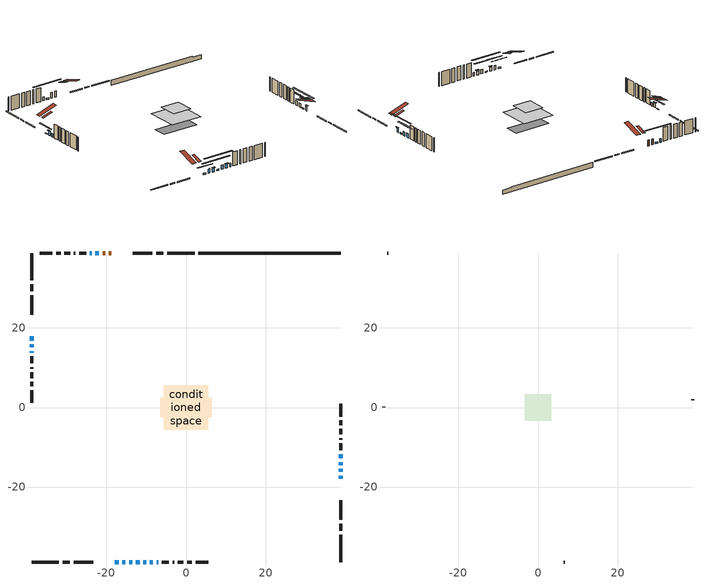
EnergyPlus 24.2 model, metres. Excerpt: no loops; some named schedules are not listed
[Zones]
conditioned space
 floor adiabatic (AdiabaticFloorConstruction): -5.61,-5.61 -5.61,5.61 5.61,5.61 5.61,-5.61 z3.36
 floor foundation (Slab1 construction): -6.53,-2.41 -6.53,2.41 6.53,2.41 6.53,-2.41 z-0.85
 wall outside (RimJoist1 construction): 2.15,38.84 -4.75,38.84 / -38.84,-38.84 -31.95,-38.84 / -38.84,38.84 -38.84,31.95 / 38.84,-38.84 38.84,-31.95 z0.92:1.22
 wall outside (RimJoist2 construction): -5.68,38.84 -7.5,38.84 / -31.02,-38.84 -29.19,-38.84 / -38.84,31.02 -38.84,29.19 / 38.84,-31.02 38.84,-29.19 z0.92:1.22
 wall outside (RimJoist3 construction): -8.43,38.84 -13.38,38.84 / -28.26,-38.84 -23.31,-38.84 / -38.84,28.26 -38.84,23.31 / 38.84,-28.26 38.84,-23.31 z0.92:1.22
 wall outside (AdiabaticWallConstruction 1): -18.83,38.84 -19.43,38.84 / -20.36,38.84 -20.96,38.84 z0.92:2.95
 wall outside (AdiabaticWallConstruction): 38.84,-17.86 38.84,-17.1 / -16.02,-38.84 -15.25,-38.84 / -10.74,-38.84 -10.03,-38.84 / -38.84,15.87 -38.84,15.1 z0.92:2.45; -17.86,-38.84 -16.94,-38.84 / -21.89,38.84 -22.81,38.84 z0.92:1.43; -14.33,-38.84 -13.56,-38.84 / 38.84,-14.48 38.84,-13.71 / -9.1,-38.84 -8.34,-38.84 z0.92:2.32; -38.84,17.86 -38.84,16.79 z0.92:1.07; 38.84,-16.17 38.84,-15.4 / -12.64,-38.84 -11.67,-38.84 z0.92:1.33; -38.84,14.18 -38.84,13.79 / -7.41,-38.84 -7.03,-38.84 / -23.73,38.84 -24.16,38.84 z0.92:2.14; 38.84,-12.79 38.84,-11.72 z0.92:2.44
 wall outside (Wall1 construction): -25.09,38.84 -26.87,38.84 / -6.1,-38.84 -4.32,-38.84 / -38.84,12.86 -38.84,11.08 / 38.84,-10.79 38.84,-9.01 z0.92:5.8
 wall outside (Wall2 construction): -27.8,38.84 -28.19,38.84 / -3.39,-38.84 -2.99,-38.84 / -38.84,10.15 -38.84,9.76 / 38.84,-8.08 38.84,-7.68 z0.92:5.8
 wall outside (Wall3 construction): -29.12,38.84 -30.55,38.84 / -2.06,-38.84 -0.64,-38.84 / -38.84,8.83 -38.84,7.4 / 38.84,-6.76 38.84,-5.33 z0.92:5.8
 wall outside (Wall4 construction): -31.48,38.84 -32.66,38.84 / 0.29,-38.84 1.48,-38.84 / -38.84,6.47 -38.84,5.29 / 38.84,-4.4 38.84,-3.21 z0.92:5.8
 wall outside (Wall5 construction): -33.59,38.84 -36.78,38.84 / 2.41,-38.84 5.59,-38.84 / -38.84,4.36 -38.84,1.17 / 38.84,-2.29 38.84,0.9 z0.92:5.8
 wall foundation (FoundationWall1 construction): 3.08,38.84,-0.85 3.08,38.84,0.92 35.27,38.84,0.92 35.27,38.84,0.59 38.84,38.84,0.59 38.84,38.84,-0.85
 window (WindowConstruction): 38.84,-17.86 38.84,-17.1 z0.92:2.44
 window (WindowConstruction 7): -17.86,-38.84 -16.95,-38.84 z0.92:1.43
 window (WindowConstruction 8): -16.02,-38.84 -15.25,-38.84 z0.92:2.44
 window (WindowConstruction 9): -14.33,-38.84 -13.56,-38.84 z0.92:2.32
 window (WindowConstruction 10): -38.84,17.86 -38.84,16.79 z0.92:1.07
 window (WindowConstruction 13): 38.84,-16.17 38.84,-15.41 z0.92:1.33
 window (WindowConstruction 14): -21.89,38.84 -22.81,38.84 z0.92:1.43
 window (WindowConstruction 15): -12.63,-38.84 -11.67,-38.84 z0.92:1.33
 window (WindowConstruction 1): -10.74,-38.84 -10.03,-38.84 z0.92:2.44
 window (WindowConstruction 2): -38.84,15.86 -38.84,15.1 z0.92:2.44
 window (WindowConstruction 3): 38.84,-14.48 38.84,-13.72 z0.92:2.32
 window (WindowConstruction 4): -9.1,-38.84 -8.34,-38.84 z0.92:2.32
 window (WindowConstruction 11): -38.84,14.17 -38.84,13.79 z0.92:2.14
 window (WindowConstruction 12): -7.41,-38.84 -7.03,-38.84 z0.92:2.14
 window (WindowConstruction 5): 38.84,-12.79 38.84,-11.72 z0.92:2.44
 window (WindowConstruction 6): -23.73,38.84 -24.16,38.84 z0.92:2.14
 door (Door): -18.83,38.84 -19.43,38.84 z0.92:2.95
 door (Door 1): -20.36,38.84 -20.96,38.84 z0.92:2.95
 ceiling adiabatic (AdiabaticFloorConstruction): 5.61,-5.61 5.61,5.61 -5.61,5.61 -5.61,-5.61 z3.36
 roof outside (Roof2 construction): -17.9,38.84,5.8 -17.9,35.26,6.99 -16.96,35.26,6.99 -16.96,38.84,5.8; -18.79,-38.84,5.8 -18.79,-35.26,6.99 -19.73,-35.26,6.99 -19.73,-38.84,5.8; -38.84,18.79,5.8 -35.26,18.79,6.99 -35.26,19.73,6.99 -38.84,19.73,5.8; 38.84,-18.79,5.8 35.26,-18.79,6.99 35.26,-19.73,6.99 38.84,-19.73,5.8
attic - vented
 floor to conditioned space (Floor1 construction Reversed): -3.35,-3.35 -3.35,3.35 3.35,3.35 3.35,-3.35 z5.8
 wall outside (Wall6 construction): -37.71,38.84 -37.91,38.84 / 6.52,-38.84 6.73,-38.84 / -38.84,0.24 -38.84,0.04 / 38.84,1.83 38.84,2.04 z0.92:5.8
 roof outside (Roof1 construction): -16.03,38.84,5.8 -16.03,32.32,7.97 -14.31,32.32,7.97 -14.31,38.84,5.8; -20.66,-38.84,5.8 -20.66,-32.32,7.97 -22.38,-32.32,7.97 -22.38,-38.84,5.8; -38.84,20.66,5.8 -32.32,20.66,7.97 -32.32,22.38,7.97 -38.84,22.38,5.8; 38.84,-20.66,5.8 32.32,-20.66,7.97 32.32,-22.38,7.97 38.84,-22.38,5.8
shading: 38.84,-16.9 38.84,-18.06 39.25,-18.06 39.25,-16.9 z2.65; -14.43,-38.84 -20.38,-38.84 -20.38,-39.25 -14.43,-39.25 z3.95; -12.73,-38.84 -18.54,-38.84 -18.54,-39.25 -12.73,-39.25 z4.96; -13.36,-38.84 -14.53,-38.84 -14.53,-39.25 -13.36,-39.25 z2.52; -38.84,14.27 -38.84,20.38 -39.25,20.38 -39.25,14.27 z3.59; 38.84,-10.29 38.84,-21.28 39.25,-21.28 39.25,-10.29 z6.44; -27.92,38.84 -16.78,38.84 -16.78,39.25 -27.92,39.25 z6.54; -6.56,-38.84 -17.75,-38.84 -17.75,-39.25 -6.56,-39.25 z6.44; -7.51,-38.84 -13.26,-38.84 -13.26,-39.25 -7.51,-39.25 z4.96; -38.84,14.9 -38.84,16.07 -39.25,16.07 -39.25,14.9 z2.65; 38.84,-11.19 38.84,-17 39.25,-17 39.25,-11.19 z4.84; -8.14,-38.84 -9.3,-38.84 -9.3,-39.25 -8.14,-39.25 z2.52; 38.84,-9.2 38.84,-15.31 39.25,-15.31 39.25,-9.2 z4.96
[Building]
Building 1: Terrain=Suburbs
[Site:Location]
Trenton AP_ON: Latitude {deg}=44.12; Longitude {deg}=-77.53; Time Zone {hr}=-5; Elevation {m}=86; Keep Site Location Information=Yes
[Site:GroundTemperature:Shallow]
3.8015, 1.8568, 1.70106, 2.62392, 6.3287, 10.0162, 13.2131, 15.2382, 15.4103, 13.7632, 10.6478, 7.07342
[Site:WaterMainsTemperature]
Calculation Method=Schedule; Temperature Schedule=mains temperature schedule
[Material] Roughness=Rough; Thermal Absorptance=0.9
Name | Thickness {m} | Conductivity {W/m-K} | Density {kg/m3} | Specific Heat {J/kg-K} | Solar Absorptance | Visible Absorptance
asphalt or fiberglass shingles | 0.00635 | 0.162714 | 1121.4 | 1465.45 | 0.4 | 0.4
ceiling loosefill ins | 0.0846667 | 0.0480833 | 16.02 | 1046.75 | 0.7 | 0.7
ceiling stud and cavity | 0.1397 | 0.891397 | 65.682 | 1177.47 | 0.7 | 0.7
concrete 4.0 in. | 0.1016 | 1.803125 | 2242.8 | 837.4 | 0.7 | 0.7
concrete 8.0 in. | 0.2032 | 1.803125 | 2242.8 | 837.4 | 0.7 | 0.7
door material | 0.04445 | 0.0451087 | 512.64 | 1214.23 | 0.7 | 0.7
door material 1 | 0.04445 | 0.327969 | 512.64 | 1214.23 | 0.7 | 0.7
floor covering | 0.0127 | 0.0433444 | 54.468 | 1339.84 | 0.6 | 0.6
floor rigid ins; wall rigid ins | 0.512978 | 0.029427 | 32.04 | 1214.23 | 0.7 | 0.7
floor stud and cavity | 0.1397 | 1.75129 | 37.0049 | 1207.88 | 0.7 | 0.7
furniture material conditioned space 1 | 0.1524 | 0.115458 | 640.8 | 1214.23 | 0.6 | 0.6
gypsum board | 0.0127 | 0.160291 | 801 | 837.4 | 0.6 | 0.6
gypsum board 1 | 0.00254 | 0.160291 | 801 | 837.4 | 0.6 | 0.6
osb sheathing 0.5 in. | 0.0127 | 0.115458 | 512.64 | 1214.23 | 0.7 | 0.7
osb sheathing 0.75 in. | 0.01905 | 0.115458 | 512.64 | 1214.23 | 0.7 | 0.7
rim joist stud and cavity | 0.0508 | 0.312044 | 50.32683 | 1063.81 | 0.6 | 0.6
rim joist stud and cavity 1 | 0.0508 | 0.194335 | 50.32683 | 1063.81 | 0.6 | 0.6
rim joist stud and cavity 2 | 0.0508 | 0.107068 | 50.32683 | 1063.81 | 0.6 | 0.6
roof stud and cavity | 0.2032 | 4.30861 | 78.34581 | 1123.46 | 0.7 | 0.7
wall stud and cavity | 0.0889 | 0.224173 | 50.32683 | 1063.81 | 0.7 | 0.7
wall stud and cavity 1 | 0.0889 | 0.230309 | 50.32683 | 1063.81 | 0.7 | 0.7
wall stud and cavity 2 | 0.0889 | 0.2272 | 50.32683 | 1063.81 | 0.7 | 0.7
wall stud and cavity 3 | 0.1397 | 1.34494 | 139.0536 | 1170.24 | 0.7 | 0.7
wall stud and cavity 4 | 0.1397 | 0.44826 | 139.0536 | 1170.24 | 0.7 | 0.7
wall stud and cavity 5 | 0.0889 | 6.1454 | 50.32683 | 1063.81 | 0.6 | 0.6
wall stud and cavity 6 | 0.0889 | 0.380278 | 52.3479 | 1209.89 | 0.7 | 0.7
wall stud and cavity 7 | 0.0889 | 0.391764 | 83.0341 | 1211.67 | 0.7 | 0.7
wood siding | 0.00254 | 0.102417 | 544.68 | 1172.36 | 0.74 | 0.74
wood siding 1 | 0.0254 | 0.102417 | 544.68 | 1172.36 | 0.74 | 0.74
wood siding 2; wood siding 3; wood siding 4 | 0.0254 | 0.102417 | 544.68 | 1172.36 | 0.7 | 0.7
[WindowMaterial:SimpleGlazingSystem]
Name | U-Factor {W/m2-K} | Solar Heat Gain Coefficient
WindowMaterial | 2.398955 | 0.51
WindowMaterial 1 | 2.415989 | 0.5
WindowMaterial 10 | 3.25747 | 0.44
WindowMaterial 11 | 2.66866 | 0.38
WindowMaterial 2 | 3.28075 | 0.54
WindowMaterial 3 | 1.80958 | 0.51
WindowMaterial 4 | 2.50173 | 0.45
WindowMaterial 5 | 2.515354 | 0.45
WindowMaterial 6 | 2.67945 | 0.07
WindowMaterial 7 | 2.36148 | 0.55
WindowMaterial 8 | 2.99571 | 0.59
WindowMaterial 9 | 2.71295 | 0.35
[Construction]
AdiabaticFloorConstruction: floor stud and cavity, floor rigid ins, osb sheathing 0.75 in., floor covering
AdiabaticWallConstruction: wood siding 3, wall rigid ins, wall stud and cavity 6, gypsum board
AdiabaticWallConstruction 1: wood siding 4, wall rigid ins, wall stud and cavity 6, gypsum board
Door: door material
Door 1: door material 1
Floor1 construction Reversed: gypsum board, ceiling stud and cavity, ceiling loosefill ins
FoundationWall1 construction: concrete 8.0 in.
furniture construction conditioned space 1: furniture material conditioned space 1
PartitionWallConstruction: gypsum board, wall stud and cavity 7, gypsum board
RimJoist1 construction: wood siding 2, rim joist stud and cavity
RimJoist2 construction: wood siding 2, rim joist stud and cavity 1
RimJoist3 construction: wood siding 2, rim joist stud and cavity 2
Roof1 construction: asphalt or fiberglass shingles
Roof2 construction: asphalt or fiberglass shingles, osb sheathing 0.75 in., roof stud and cavity, gypsum board
Slab1 construction: concrete 4.0 in.
Wall1 construction: wood siding, wall stud and cavity, gypsum board 1
Wall2 construction: wood siding, wall stud and cavity 1, gypsum board 1
Wall3 construction: wood siding, wall stud and cavity 2, gypsum board 1
Wall4 construction: wood siding 1, osb sheathing 0.5 in., wall stud and cavity 3, gypsum board
Wall5 construction: wood siding 1, osb sheathing 0.5 in., wall stud and cavity 4, gypsum board
Wall6 construction: wood siding, wall stud and cavity 5
WindowConstruction; WindowConstruction 2; WindowConstruction 8: WindowMaterial
WindowConstruction 1: WindowMaterial 1
WindowConstruction 10: WindowMaterial 6
WindowConstruction 11: WindowMaterial 7
WindowConstruction 12: WindowMaterial 8
WindowConstruction 13: WindowMaterial 9
WindowConstruction 14: WindowMaterial 10
WindowConstruction 15: WindowMaterial 11
WindowConstruction 3; WindowConstruction 4; WindowConstruction 9: WindowMaterial 2
WindowConstruction 5: WindowMaterial 3
WindowConstruction 6: WindowMaterial 4
WindowConstruction 7: WindowMaterial 5
[Zone] Multiplier=1; Part of Total Floor Area=Yes
Name | Volume {m3}
attic - vented | 15.8516
conditioned space | 454.7
[Space]
Name | Zone | Volume {m3}
attic - vented 1 | attic - vented | 15.8516
conditioned space 1 | conditioned space | 454.7
[ZoneInfiltration:EffectiveLeakageArea]
infil attic - vented 1: Zone or Space=attic - vented 1; Schedule=Always On Discrete; Effective Air Leakage Area {cm2}=1958.84; Stack Coefficient=0.000490389; Wind Coefficient=1.4962e-05
[ZoneMixing]
whole house fan mix: Zone or Space=attic - vented; Schedule=Always On Continuous; Design Flow Rate Calculation Method=Flow/Zone; Design Flow Rate {m3/s}=0; Source Zone or Space=conditioned space
[SurfaceProperty:ExposedFoundationPerimeter]
Slab1: Exposed Perimeter Calculation Method=TotalExposedPerimeter; Total Exposed Perimeter {m}=35.764
[InternalMass] Zone or ZoneList=conditioned space; Space or SpaceList=conditioned space 1
Name | Construction | Surface Area {m2}
furniture mass conditioned space 1 | furniture construction conditioned space 1 | 75.644
partition wall mass | PartitionWallConstruction | 189.11
[Lights]
interior lighting: Zone or ZoneList or Space or SpaceList=conditioned space 1; Schedule=interior lighting schedule; Design Level Calculation Method=LightingLevel; Lighting Level {W}=343.2; Return Air Fraction=0; Fraction Radiant=0.6; Fraction Visible=0.2; Fraction Replaceable=1
[People]
occupants: Zone or ZoneList or Space or SpaceList=conditioned space 1; Number of People Schedule=occupants schedule; Number of People Calculation Method=People; Number of People=3; Fraction Radiant=0.314171; Sensible Heat Fraction=0.56303; Activity Level Schedule=occupants activity schedule; Carbon Dioxide Generation Rate {m3/s-W}=0; Enable ASHRAE 55 Comfort Warnings=No; Mean Radiant Temperature Calculation Type=EnclosureAveraged
[ElectricEquipment] Zone or ZoneList or Space or SpaceList=conditioned space 1; Design Level Calculation Method=EquipmentLevel
Name | Schedule | Design Level {W} | Fraction Latent | Fraction Radiant | Fraction Lost
clothes dryer | clothes dryer schedule | 140.772 | 0.015 | 0.081 | 0.85
clothes washer | clothes washer schedule | 32.1985 | 0.03 | 0.162 | 0.7
cooking range | cooking range schedule | 215.147 | 0.08 | 0.432 | 0.2
dishwasher | dishwasher schedule | 66.8632 | 0.3 | 0.18 | 0.4
fridge | fridge schedule | 72.9452 | 0 | 0.6 | 0
mech vent house fan | mech vent house fan schedule | 0 | 0 | 0 | 1
mech vent house fan cfis | mech vent house fan cfis schedule | 0 | 0 | 0 | 0
misc plug loads | misc plug loads schedule | 494.7 | 0.045 | 0.513 | 0.1
whole house fan | Always On Discrete | 0 | 0 | 0 | 1
[OtherEquipment] Zone or ZoneList or Space or SpaceList=conditioned space 1; Design Level Calculation Method=EquipmentLevel
Name | Fuel Type | Schedule | Design Level {W} | Fraction Latent | Fraction Radiant | Fraction Lost
clothes dryer 1 | Electricity | clothes dryer schedule | 0 | 0.015 | 0.081 | 0.85
cooking range 1 | Electricity | cooking range schedule | 0 | 0.08 | 0.432 | 0.2
general water use latent | None | general water use schedule | 62.594 | 1 | 0 | 0
general water use sensible | None | general water use schedule | -61.6891 | 0 | 0.6 | 0
mech vent house fan latent load | None | Always On Discrete | 0 | 1 | 0 | 0
mech vent house fan sensible load | None | Always On Discrete | 0 | 0 | 0 | 0
water heater energy adjustment1 | NaturalGas | Always On Discrete | 0.01 | 0 | 0 | 1
[ZoneInfiltration:DesignFlowRate] Zone or ZoneList or Space or SpaceList=conditioned space 1; Schedule=Always On Discrete; Design Flow Rate Calculation Method=Flow/Zone; Design Flow Rate {m3/s}=0
infil flow; natural vent flow; whole house fan flow
[Foundation:Kiva]
Foundation Kiva 1: Initial Indoor Air Temperature {C}=18; Wall Height Above Grade {m}=0.920008; Wall Depth Below Slab {m}=0.2032
[Foundation:Kiva:Settings]
Soil Conductivity {W/m-K}=0.849921; Soil Density {kg/m3}=1842.3; Soil Specific Heat {J/kg-K}=418.7; Ground Solar Absorptivity=0.9; Ground Thermal Absorptivity=0.9; Ground Surface Roughness {m}=0.03; Far-Field Width {m}=40; Deep-Ground Boundary Condition=ZeroFlux; Deep-Ground Depth {m}=40; Minimum Cell Dimension {m}=0.2; Maximum Cell Growth Coefficient=3; Simulation Timestep=Timestep
[Exterior:Lights]
exterior lighting: Schedule=exterior lighting schedule; Design Level {W}=75.6
[Schedule:Constant]
Name | Hourly Value
Always On Continuous; mech vent house fan schedule; mech vent house fan cfis schedule; Always On Discrete | 1
occupants activity schedule | 117.228
fridge schedule | 0
[Schedule:Week:Daily]
interior lighting schedule Week Rule - Jan1-Jan27: interior lighting schedule day, interior lighting schedule day, interior lighting schedule day, interior lighting schedule day, interior lighting schedule day, interior lighting schedule day, interior lighting schedule day, interior lighting schedule default day, interior lighting schedule default day, interior lighting schedule default day, interior lighting schedule default day, interior lighting schedule default day
interior lighting schedule Week Rule - Jan28-Feb3: interior lighting schedule day, interior lighting schedule day, interior lighting schedule day, interior lighting schedule day, interior lighting schedule day 1, interior lighting schedule day 1, interior lighting schedule day 1, interior lighting schedule default day, interior lighting schedule default day, interior lighting schedule default day, interior lighting schedule default day, interior lighting schedule default day
interior lighting schedule Week Rule - Feb4-Feb24: interior lighting schedule day 1, interior lighting schedule day 1, interior lighting schedule day 1, interior lighting schedule day 1, interior lighting schedule day 1, interior lighting schedule day 1, interior lighting schedule day 1, interior lighting schedule default day, interior lighting schedule default day, interior lighting schedule default day, interior lighting schedule default day, interior lighting schedule default day
interior lighting schedule Week Rule - Feb25-Mar3: interior lighting schedule day 1, interior lighting schedule day 1, interior lighting schedule day 1, interior lighting schedule day 1, interior lighting schedule day 2, interior lighting schedule day 2, interior lighting schedule day 2, interior lighting schedule default day, interior lighting schedule default day, interior lighting schedule default day, interior lighting schedule default day, interior lighting schedule default day
interior lighting schedule Week Rule - Mar4-Mar31: interior lighting schedule day 2, interior lighting schedule day 2, interior lighting schedule day 2, interior lighting schedule day 2, interior lighting schedule day 2, interior lighting schedule day 2, interior lighting schedule day 2, interior lighting schedule default day, interior lighting schedule default day, interior lighting schedule default day, interior lighting schedule default day, interior lighting schedule default day
interior lighting schedule Week Rule - Apr1-Apr28: interior lighting schedule day 3, interior lighting schedule day 3, interior lighting schedule day 3, interior lighting schedule day 3, interior lighting schedule day 3, interior lighting schedule day 3, interior lighting schedule day 3, interior lighting schedule default day, interior lighting schedule default day, interior lighting schedule default day, interior lighting schedule default day, interior lighting schedule default day
interior lighting schedule Week Rule - Apr29-May5: interior lighting schedule day 3, interior lighting schedule day 3, interior lighting schedule day 4, interior lighting schedule day 4, interior lighting schedule day 4, interior lighting schedule day 4, interior lighting schedule day 4, interior lighting schedule default day, interior lighting schedule default day, interior lighting schedule default day, interior lighting schedule default day, interior lighting schedule default day
interior lighting schedule Week Rule - May6-May26: interior lighting schedule day 4, interior lighting schedule day 4, interior lighting schedule day 4, interior lighting schedule day 4, interior lighting schedule day 4, interior lighting schedule day 4, interior lighting schedule day 4, interior lighting schedule default day, interior lighting schedule default day, interior lighting schedule default day, interior lighting schedule default day, interior lighting schedule default day
interior lighting schedule Week Rule - May27-Jun2: interior lighting schedule day 4, interior lighting schedule day 4, interior lighting schedule day 4, interior lighting schedule day 4, interior lighting schedule day 4, interior lighting schedule day 5, interior lighting schedule day 5, interior lighting schedule default day, interior lighting schedule default day, interior lighting schedule default day, interior lighting schedule default day, interior lighting schedule default day
interior lighting schedule Week Rule - Jun3-Jun30: interior lighting schedule day 5, interior lighting schedule day 5, interior lighting schedule day 5, interior lighting schedule day 5, interior lighting schedule day 5, interior lighting schedule day 5, interior lighting schedule day 5, interior lighting schedule default day, interior lighting schedule default day, interior lighting schedule default day, interior lighting schedule default day, interior lighting schedule default day
interior lighting schedule Week Rule - Jul1-Jul28: interior lighting schedule day 6, interior lighting schedule day 6, interior lighting schedule day 6, interior lighting schedule day 6, interior lighting schedule day 6, interior lighting schedule day 6, interior lighting schedule day 6, interior lighting schedule default day, interior lighting schedule default day, interior lighting schedule default day, interior lighting schedule default day, interior lighting schedule default day
interior lighting schedule Week Rule - Jul29-Aug4: interior lighting schedule day 6, interior lighting schedule day 6, interior lighting schedule day 6, interior lighting schedule day 7, interior lighting schedule day 7, interior lighting schedule day 7, interior lighting schedule day 7, interior lighting schedule default day, interior lighting schedule default day, interior lighting schedule default day, interior lighting schedule default day, interior lighting schedule default day
interior lighting schedule Week Rule - Aug5-Aug25: interior lighting schedule day 7, interior lighting schedule day 7, interior lighting schedule day 7, interior lighting schedule day 7, interior lighting schedule day 7, interior lighting schedule day 7, interior lighting schedule day 7, interior lighting schedule default day, interior lighting schedule default day, interior lighting schedule default day, interior lighting schedule default day, interior lighting schedule default day
interior lighting schedule Week Rule - Aug26-Sep1: interior lighting schedule day 7, interior lighting schedule day 7, interior lighting schedule day 7, interior lighting schedule day 7, interior lighting schedule day 7, interior lighting schedule day 7, interior lighting schedule day 8, interior lighting schedule default day, interior lighting schedule default day, interior lighting schedule default day, interior lighting schedule default day, interior lighting schedule default day
interior lighting schedule Week Rule - Sep2-Sep29: interior lighting schedule day 8, interior lighting schedule day 8, interior lighting schedule day 8, interior lighting schedule day 8, interior lighting schedule day 8, interior lighting schedule day 8, interior lighting schedule day 8, interior lighting schedule default day, interior lighting schedule default day, interior lighting schedule default day, interior lighting schedule default day, interior lighting schedule default day
interior lighting schedule Week Rule - Sep30-Oct6: interior lighting schedule day 8, interior lighting schedule day 9, interior lighting schedule day 9, interior lighting schedule day 9, interior lighting schedule day 9, interior lighting schedule day 9, interior lighting schedule day 9, interior lighting schedule default day, interior lighting schedule default day, interior lighting schedule default day, interior lighting schedule default day, interior lighting schedule default day
interior lighting schedule Week Rule - Oct7-Oct27: interior lighting schedule day 9, interior lighting schedule day 9, interior lighting schedule day 9, interior lighting schedule day 9, interior lighting schedule day 9, interior lighting schedule day 9, interior lighting schedule day 9, interior lighting schedule default day, interior lighting schedule default day, interior lighting schedule default day, interior lighting schedule default day, interior lighting schedule default day
interior lighting schedule Week Rule - Oct28-Nov3: interior lighting schedule day 9, interior lighting schedule day 9, interior lighting schedule day 9, interior lighting schedule day 9, interior lighting schedule day 10, interior lighting schedule day 10, interior lighting schedule day 10, interior lighting schedule default day, interior lighting schedule default day, interior lighting schedule default day, interior lighting schedule default day, interior lighting schedule default day
interior lighting schedule Week Rule - Nov4-Nov24: interior lighting schedule day 10, interior lighting schedule day 10, interior lighting schedule day 10, interior lighting schedule day 10, interior lighting schedule day 10, interior lighting schedule day 10, interior lighting schedule day 10, interior lighting schedule default day, interior lighting schedule default day, interior lighting schedule default day, interior lighting schedule default day, interior lighting schedule default day
interior lighting schedule Week Rule - Nov25-Dec1: interior lighting schedule day 10, interior lighting schedule day 10, interior lighting schedule day 10, interior lighting schedule day 10, interior lighting schedule day 10, interior lighting schedule day 10, interior lighting schedule day 11, interior lighting schedule default day, interior lighting schedule default day, interior lighting schedule default day, interior lighting schedule default day, interior lighting schedule default day
interior lighting schedule Week Rule - Dec2-Dec31: interior lighting schedule day 11, interior lighting schedule day 11, interior lighting schedule day 11, interior lighting schedule day 11, interior lighting schedule day 11, interior lighting schedule day 11, interior lighting schedule day 11, interior lighting schedule default day, interior lighting schedule default day, interior lighting schedule default day, interior lighting schedule default day, interior lighting schedule default day
occupants schedule Week Rule - Jan1-Dec31: occupants schedule day, occupants schedule day, occupants schedule day, occupants schedule day, occupants schedule day, occupants schedule day, occupants schedule day, occupants schedule default day, occupants schedule default day, occupants schedule default day, occupants schedule default day, occupants schedule default day
clothes dryer schedule Week Rule - Jan1-Dec31: clothes dryer schedule day, clothes dryer schedule day, clothes dryer schedule day, clothes dryer schedule day, clothes dryer schedule day, clothes dryer schedule day, clothes dryer schedule day, clothes dryer schedule default day, clothes dryer schedule default day, clothes dryer schedule default day, clothes dryer schedule default day, clothes dryer schedule default day
clothes washer schedule Week Rule - Jan1-Dec31: clothes washer schedule day, clothes washer schedule day, clothes washer schedule day, clothes washer schedule day, clothes washer schedule day, clothes washer schedule day, clothes washer schedule day, clothes washer schedule default day, clothes washer schedule default day, clothes washer schedule default day, clothes washer schedule default day, clothes washer schedule default day
cooking range schedule Week Rule - Jan1-Dec31: cooking range schedule day, cooking range schedule day, cooking range schedule day, cooking range schedule day, cooking range schedule day, cooking range schedule day, cooking range schedule day, cooking range schedule default day, cooking range schedule default day, cooking range schedule default day, cooking range schedule default day, cooking range schedule default day
dishwasher schedule Week Rule - Jan1-Dec31: dishwasher schedule day, dishwasher schedule day, dishwasher schedule day, dishwasher schedule day, dishwasher schedule day, dishwasher schedule day, dishwasher schedule day, dishwasher schedule default day, dishwasher schedule default day, dishwasher schedule default day, dishwasher schedule default day, dishwasher schedule default day
misc plug loads schedule Week Rule - Jan1-Dec31: misc plug loads schedule day, misc plug loads schedule day, misc plug loads schedule day, misc plug loads schedule day, misc plug loads schedule day, misc plug loads schedule day, misc plug loads schedule day, misc plug loads schedule default day, misc plug loads schedule default day, misc plug loads schedule default day, misc plug loads schedule default day, misc plug loads schedule default day
general water use schedule Week Rule - Jan1-Dec31: general water use schedule day, general water use schedule day, general water use schedule day, general water use schedule day, general water use schedule day, general water use schedule day, general water use schedule day, general water use schedule default day, general water use schedule default day, general water use schedule default day, general water use schedule default day, general water use schedule default day
exterior lighting schedule Week Rule - Jan1-Jan27: exterior lighting schedule day, exterior lighting schedule day, exterior lighting schedule day, exterior lighting schedule day, exterior lighting schedule day, exterior lighting schedule day, exterior lighting schedule day, exterior lighting schedule default day, exterior lighting schedule default day, exterior lighting schedule default day, exterior lighting schedule default day, exterior lighting schedule default day
exterior lighting schedule Week Rule - Jan28-Feb3: exterior lighting schedule day, exterior lighting schedule day, exterior lighting schedule day, exterior lighting schedule day, exterior lighting schedule day 1, exterior lighting schedule day 1, exterior lighting schedule day 1, exterior lighting schedule default day, exterior lighting schedule default day, exterior lighting schedule default day, exterior lighting schedule default day, exterior lighting schedule default day
exterior lighting schedule Week Rule - Feb4-Feb24: exterior lighting schedule day 1, exterior lighting schedule day 1, exterior lighting schedule day 1, exterior lighting schedule day 1, exterior lighting schedule day 1, exterior lighting schedule day 1, exterior lighting schedule day 1, exterior lighting schedule default day, exterior lighting schedule default day, exterior lighting schedule default day, exterior lighting schedule default day, exterior lighting schedule default day
exterior lighting schedule Week Rule - Feb25-Mar3: exterior lighting schedule day 1, exterior lighting schedule day 1, exterior lighting schedule day 1, exterior lighting schedule day 1, exterior lighting schedule day 2, exterior lighting schedule day 2, exterior lighting schedule day 2, exterior lighting schedule default day, exterior lighting schedule default day, exterior lighting schedule default day, exterior lighting schedule default day, exterior lighting schedule default day
exterior lighting schedule Week Rule - Mar4-Mar31: exterior lighting schedule day 2, exterior lighting schedule day 2, exterior lighting schedule day 2, exterior lighting schedule day 2, exterior lighting schedule day 2, exterior lighting schedule day 2, exterior lighting schedule day 2, exterior lighting schedule default day, exterior lighting schedule default day, exterior lighting schedule default day, exterior lighting schedule default day, exterior lighting schedule default day
exterior lighting schedule Week Rule - Apr1-Apr28: exterior lighting schedule day 3, exterior lighting schedule day 3, exterior lighting schedule day 3, exterior lighting schedule day 3, exterior lighting schedule day 3, exterior lighting schedule day 3, exterior lighting schedule day 3, exterior lighting schedule default day, exterior lighting schedule default day, exterior lighting schedule default day, exterior lighting schedule default day, exterior lighting schedule default day
exterior lighting schedule Week Rule - Apr29-May5: exterior lighting schedule day 3, exterior lighting schedule day 3, exterior lighting schedule day 4, exterior lighting schedule day 4, exterior lighting schedule day 4, exterior lighting schedule day 4, exterior lighting schedule day 4, exterior lighting schedule default day, exterior lighting schedule default day, exterior lighting schedule default day, exterior lighting schedule default day, exterior lighting schedule default day
exterior lighting schedule Week Rule - May6-May26: exterior lighting schedule day 4, exterior lighting schedule day 4, exterior lighting schedule day 4, exterior lighting schedule day 4, exterior lighting schedule day 4, exterior lighting schedule day 4, exterior lighting schedule day 4, exterior lighting schedule default day, exterior lighting schedule default day, exterior lighting schedule default day, exterior lighting schedule default day, exterior lighting schedule default day
exterior lighting schedule Week Rule - May27-Jun2: exterior lighting schedule day 4, exterior lighting schedule day 4, exterior lighting schedule day 4, exterior lighting schedule day 4, exterior lighting schedule day 4, exterior lighting schedule day 5, exterior lighting schedule day 5, exterior lighting schedule default day, exterior lighting schedule default day, exterior lighting schedule default day, exterior lighting schedule default day, exterior lighting schedule default day
exterior lighting schedule Week Rule - Jun3-Jun30: exterior lighting schedule day 5, exterior lighting schedule day 5, exterior lighting schedule day 5, exterior lighting schedule day 5, exterior lighting schedule day 5, exterior lighting schedule day 5, exterior lighting schedule day 5, exterior lighting schedule default day, exterior lighting schedule default day, exterior lighting schedule default day, exterior lighting schedule default day, exterior lighting schedule default day
exterior lighting schedule Week Rule - Jul1-Jul28: exterior lighting schedule day 6, exterior lighting schedule day 6, exterior lighting schedule day 6, exterior lighting schedule day 6, exterior lighting schedule day 6, exterior lighting schedule day 6, exterior lighting schedule day 6, exterior lighting schedule default day, exterior lighting schedule default day, exterior lighting schedule default day, exterior lighting schedule default day, exterior lighting schedule default day
exterior lighting schedule Week Rule - Jul29-Aug4: exterior lighting schedule day 6, exterior lighting schedule day 6, exterior lighting schedule day 6, exterior lighting schedule day 7, exterior lighting schedule day 7, exterior lighting schedule day 7, exterior lighting schedule day 7, exterior lighting schedule default day, exterior lighting schedule default day, exterior lighting schedule default day, exterior lighting schedule default day, exterior lighting schedule default day
exterior lighting schedule Week Rule - Aug5-Aug25: exterior lighting schedule day 7, exterior lighting schedule day 7, exterior lighting schedule day 7, exterior lighting schedule day 7, exterior lighting schedule day 7, exterior lighting schedule day 7, exterior lighting schedule day 7, exterior lighting schedule default day, exterior lighting schedule default day, exterior lighting schedule default day, exterior lighting schedule default day, exterior lighting schedule default day
[Schedule:Year]
interior lighting schedule: interior lighting schedule Week Rule - Jan1-Jan27, 1, 1, 1, 27, interior lighting schedule Week Rule - Jan28-Feb3, 1, 28, 2, 3, interior lighting schedule Week Rule - Feb4-Feb24, 2, 4, 2, 24, interior lighting schedule Week Rule - Feb25-Mar3, 2, 25, 3, 3, interior lighting schedule Week Rule - Mar4-Mar31, 3, 4, 3, 31, interior lighting schedule Week Rule - Apr1-Apr28, 4, 1, 4, 28, interior lighting schedule Week Rule - Apr29-May5, 4, 29, 5, 5, interior lighting schedule Week Rule - May6-May26, 5, 6, 5, 26, interior lighting schedule Week Rule - May27-Jun2, 5, 27, 6, 2, interior lighting schedule Week Rule - Jun3-Jun30, 6, 3, 6, 30, interior lighting schedule Week Rule - Jul1-Jul28, 7, 1, 7, 28, interior lighting schedule Week Rule - Jul29-Aug4, 7, 29, 8, 4, interior lighting schedule Week Rule - Aug5-Aug25, 8, 5, 8, 25, interior lighting schedule Week Rule - Aug26-Sep1, 8, 26, 9, 1, interior lighting schedule Week Rule - Sep2-Sep29, 9, 2, 9, 29, interior lighting schedule Week Rule - Sep30-Oct6, 9, 30, 10, 6, interior lighting schedule Week Rule - Oct7-Oct27, 10, 7, 10, 27, interior lighting schedule Week Rule - Oct28-Nov3, 10, 28, 11, 3, interior lighting schedule Week Rule - Nov4-Nov24, 11, 4, 11, 24, interior lighting schedule Week Rule - Nov25-Dec1, 11, 25, 12, 1, interior lighting schedule Week Rule - Dec2-Dec31, 12, 2, 12, 31
occupants schedule: occupants schedule Week Rule - Jan1-Dec31, 1, 1, 12, 31
clothes dryer schedule: clothes dryer schedule Week Rule - Jan1-Dec31, 1, 1, 12, 31
clothes washer schedule: clothes washer schedule Week Rule - Jan1-Dec31, 1, 1, 12, 31
cooking range schedule: cooking range schedule Week Rule - Jan1-Dec31, 1, 1, 12, 31
dishwasher schedule: dishwasher schedule Week Rule - Jan1-Dec31, 1, 1, 12, 31
misc plug loads schedule: misc plug loads schedule Week Rule - Jan1-Dec31, 1, 1, 12, 31
general water use schedule: general water use schedule Week Rule - Jan1-Dec31, 1, 1, 12, 31
exterior lighting schedule: exterior lighting schedule Week Rule - Jan1-Jan27, 1, 1, 1, 27, exterior lighting schedule Week Rule - Jan28-Feb3, 1, 28, 2, 3, exterior lighting schedule Week Rule - Feb4-Feb24, 2, 4, 2, 24, exterior lighting schedule Week Rule - Feb25-Mar3, 2, 25, 3, 3, exterior lighting schedule Week Rule - Mar4-Mar31, 3, 4, 3, 31, exterior lighting schedule Week Rule - Apr1-Apr28, 4, 1, 4, 28, exterior lighting schedule Week Rule - Apr29-May5, 4, 29, 5, 5, exterior lighting schedule Week Rule - May6-May26, 5, 6, 5, 26, exterior lighting schedule Week Rule - May27-Jun2, 5, 27, 6, 2, exterior lighting schedule Week Rule - Jun3-Jun30, 6, 3, 6, 30, exterior lighting schedule Week Rule - Jul1-Jul28, 7, 1, 7, 28, exterior lighting schedule Week Rule - Jul29-Aug4, 7, 29, 8, 4, exterior lighting schedule Week Rule - Aug5-Aug25, 8, 5, 8, 25, exterior lighting schedule Week Rule - Aug26-Sep1, 8, 26, 9, 1, exterior lighting schedule Week Rule - Sep2-Sep29, 9, 2, 9, 29, exterior lighting schedule Week Rule - Sep30-Oct6, 9, 30, 10, 6, exterior lighting schedule Week Rule - Oct7-Oct27, 10, 7, 10, 27, exterior lighting schedule Week Rule - Oct28-Nov3, 10, 28, 11, 3, exterior lighting schedule Week Rule - Nov4-Nov24, 11, 4, 11, 24, exterior lighting schedule Week Rule - Nov25-Dec1, 11, 25, 12, 1, exterior lighting schedule Week Rule - Dec2-Dec31, 12, 2, 12, 31
[Schedule:Compact]
mains temperature schedule: Through: 01/01, For: AllDays, Until: 24:00, 7.86667, Through: 01/02, For: AllDays, Until: 24:00, 7.8, Through: 01/03, For: AllDays, Until: 24:00, 7.735, Through: 01/04, For: AllDays, Until: 24:00, 7.67111, Through: 01/05, For: AllDays, Until: 24:00, 7.60778, Through: 01/06, For: AllDays, Until: 24:00, 7.54611, Through: 01/07, For: AllDays, Until: 24:00, 7.48611, Through: 01/08, For: AllDays, Until: 24:00, 7.42667, Through: 01/09, For: AllDays, Until: 24:00, 7.36889, Through: 01/10, For: AllDays, Until: 24:00, 7.31222, Through: 01/11, For: AllDays, Until: 24:00, 7.25722, Through: 01/12, For: AllDays, Until: 24:00, 7.20333, Through: 01/13, For: AllDays, Until: 24:00, 7.15056, Through: 01/14, For: AllDays, Until: 24:00, 7.09944, Through: 01/15, For: AllDays, Until: 24:00, 7.04944, Through: 01/16, For: AllDays, Until: 24:00, 7.00111, Through: 01/17, For: AllDays, Until: 24:00, 6.95389, Through: 01/18, For: AllDays, Until: 24:00, 6.90778, Through: 01/19, For: AllDays, Until: 24:00, 6.86389, Through: 01/20, For: AllDays, Until: 24:00, 6.82111, Through: 01/21, For: AllDays, Until: 24:00, 6.77944, Through: 01/22, For: AllDays, Until: 24:00, 6.73944, Through: 01/23, For: AllDays, Until: 24:00, 6.70111, Through: 01/24, For: AllDays, Until: 24:00, 6.66444, Through: 01/25, For: AllDays, Until: 24:00, 6.62889, Through: 01/26, For: AllDays, Until: 24:00, 6.595, Through: 01/27, For: AllDays, Until: 24:00, 6.56222, Through: 01/28, For: AllDays, Until: 24:00, 6.53167, Through: 01/29, For: AllDays, Until: 24:00, 6.50222, Through: 01/30, For: AllDays, Until: 24:00, 6.47444, Through: 01/31, For: AllDays, Until: 24:00, 6.44833, Through: 02/01, For: AllDays, Until: 24:00, 6.42333, Through: 02/02, For: AllDays, Until: 24:00, 6.40056, Through: 02/03, For: AllDays, Until: 24:00, 6.37889, Through: 02/04, For: AllDays, Until: 24:00, 6.35889, Through: 02/05, For: AllDays, Until: 24:00, 6.34056, Through: 02/06, For: AllDays, Until: 24:00, 6.32389, Through: 02/07, For: AllDays, Until: 24:00, 6.30833, Through: 02/08, For: AllDays, Until: 24:00, 6.295, Through: 02/09, For: AllDays, Until: 24:00, 6.28278, Through: 02/10, For: AllDays, Until: 24:00, 6.27278, Through: 02/11, For: AllDays, Until: 24:00, 6.26389, Through: 02/12, For: AllDays, Until: 24:00, 6.25667, Through: 02/13, For: AllDays, Until: 24:00, 6.25111, Through: 02/14, For: AllDays, Until: 24:00, 6.24722, Through: 02/15, For: AllDays, Until: 24:00, 6.245, Through: 02/16, For: AllDays, Until: 24:00, 6.24444, Through: 02/17, For: AllDays, Until: 24:00, 6.24556, Through: 02/18, For: AllDays, Until: 24:00, 6.24778, Through: 02/19, For: AllDays, Until: 24:00, 6.25222, Through: 02/20, For: AllDays, Until: 24:00, 6.25778, Through: 02/21, For: AllDays, Until: 24:00, 6.26556, Through: 02/22, For: AllDays, Until: 24:00, 6.27444, Through: 02/23, For: AllDays, Until: 24:00, 6.285, Through: 02/24, For: AllDays, Until: 24:00, 6.29778, Through: 02/25, For: AllDays, Until: 24:00, 6.31167, Through: 02/26, For: AllDays, Until: 24:00, 6.32722, Through: 02/27, For: AllDays, Until: 24:00, 6.34389, Through: 02/28, For: AllDays, Until: 24:00, 6.36278, Through: 03/01, For: AllDays, Until: 24:00, 6.38333, Through: 03/02, For: AllDays, Until: 24:00, 6.405, Through: 03/03, For: AllDays, Until: 24:00, 6.42833, Through: 03/04, For: AllDays, Until: 24:00, 6.45333, Through: 03/05, For: AllDays, Until: 24:00, 6.48, Through: 03/06, For: AllDays, Until: 24:00, 6.50833, Through: 03/07, For: AllDays, Until: 24:00, 6.53778, Through: 03/08, For: AllDays, Until: 24:00, 6.56889, Through: 03/09, For: AllDays, Until: 24:00, 6.60167, Through: 03/10, For: AllDays, Until: 24:00, 6.63611, Through: 03/11, For: AllDays, Until: 24:00, 6.67167, Through: 03/12, For: AllDays, Until: 24:00, 6.70889, Through: 03/13, For: AllDays, Until: 24:00, 6.74778, Through: 03/14, For: AllDays, Until: 24:00, 6.78778, Through: 03/15, For: AllDays, Until: 24:00, 6.82944, Through: 03/16, For: AllDays, Until: 24:00, 6.87278, Through: 03/17, For: AllDays, Until: 24:00, 6.91722, Through: 03/18, For: AllDays, Until: 24:00, 6.96333, Through: 03/19, For: AllDays, Until: 24:00, 7.01056, Through: 03/20, For: AllDays, Until: 24:00, 7.05944, Through: 03/21, For: AllDays, Until: 24:00, 7.11, Through: 03/22, For: AllDays, Until: 24:00, 7.16111, Through: 03/23, For: AllDays, Until: 24:00, 7.21444, Through: 03/24, For: AllDays, Until: 24:00, 7.26833, Through: 03/25, For: AllDays, Until: 24:00, 7.32389, Through: 03/26, For: AllDays, Until: 24:00, 7.38111, Through: 03/27, For: AllDays, Until: 24:00, 7.43889, Through: 03/28, For: AllDays, Until: 24:00, 7.49833, Through: 03/29, For: AllDays, Until: 24:00, 7.55889, Through: 03/30, For: AllDays, Until: 24:00, 7.62111, Through: 03/31, For: AllDays, Until: 24:00, 7.68389, Through: 04/01, For: AllDays, Until: 24:00, 7.74833, Through: 04/02, For: AllDays, Until: 24:00, 7.81389, Through: 04/03, For: AllDays, Until: 24:00, 7.88056, Through: 04/04, For: AllDays, Until: 24:00, 7.94833, Through: 04/05, For: AllDays, Until: 24:00, 8.01722, Through: 04/06, For: AllDays, Until: 24:00, 8.08722, Through: 04/07, For: AllDays, Until: 24:00, 8.15833, Through: 04/08, For: AllDays, Until: 24:00, 8.23056, Through: 04/09, For: AllDays, Until: 24:00, 8.30333, Through: 04/10, For: AllDays, Until: 24:00, 8.37778, Through: 04/11, For: AllDays, Until: 24:00, 8.45278, Through: 04/12, For: AllDays, Until: 24:00, 8.52889, Through: 04/13, For: AllDays, Until: 24:00, 8.60611, Through: 04/14, For: AllDays, Until: 24:00, 8.68389, Through: 04/15, For: AllDays, Until: 24:00, 8.76278, Through: 04/16, For: AllDays, Until: 24:00, 8.84278, Through: 04/17, For: AllDays, Until: 24:00, 8.92333, Through: 04/18, For: AllDays, Until: 24:00, 9.005, Through: 04/19, For: AllDays, Until: 24:00, 9.08722, Through: 04/20, For: AllDays, Until: 24:00, 9.17, Through: 04/21, For: AllDays, Until: 24:00, 9.25389, Through: 04/22, For: AllDays, Until: 24:00, 9.33833, Through: 04/23, For: AllDays, Until: 24:00, 9.42389, Through: 04/24, For: AllDays, Until: 24:00, 9.51, Through: 04/25, For: AllDays, Until: 24:00, 9.59611, Through: 04/26, For: AllDays, Until: 24:00, 9.68333, Through: 04/27, For: AllDays, Until: 24:00, 9.77111, Through: 04/28, For: AllDays, Until: 24:00, 9.86, Through: 04/29, For: AllDays, Until: 24:00, 9.94889, Through: 04/30, For: AllDays, Until: 24:00, 10.0383, Through: 05/01, For: AllDays, Until: 24:00, 10.1283, Through: 05/02, For: AllDays, Until: 24:00, 10.2189, Through: 05/03, For: AllDays, Until: 24:00, 10.3094, Through: 05/04, For: AllDays, Until: 24:00, 10.4006, Through: 05/05, For: AllDays, Until: 24:00, 10.4928, Through: 05/06, For: AllDays, Until: 24:00, 10.5844, Through: 05/07, For: AllDays, Until: 24:00, 10.6772, Through: 05/08, For: AllDays, Until: 24:00, 10.7694, Through: 05/09, For: AllDays, Until: 24:00, 10.8628, Through: 05/10, For: AllDays, Until: 24:00, 10.9561, Through: 05/11, For: AllDays, Until: 24:00, 11.0494, Through: 05/12, For: AllDays, Until: 24:00, 11.1433, Through: 05/13, For: AllDays, Until: 24:00, 11.2372, Through: 05/14, For: AllDays, Until: 24:00, 11.3311, Through: 05/15, For: AllDays, Until: 24:00, 11.425, Through: 05/16, For: AllDays, Until: 24:00, 11.5194, Through: 05/17, For: AllDays, Until: 24:00, 11.6133, Through: 05/18, For: AllDays, Until: 24:00, 11.7078, Through: 05/19, For: AllDays, Until: 24:00, 11.8022, Through: 05/20, For: AllDays, Until: 24:00, 11.8967, Through: 05/21, For: AllDays, Until: 24:00, 11.9906, Through: 05/22, For: AllDays, Until: 24:00, 12.085, Through: 05/23, For: AllDays, Until: 24:00, 12.1789, Through: 05/24, For: AllDays, Until: 24:00, 12.2728, Through: 05/25, For: AllDays, Until: 24:00, 12.3667, Through: 05/26, For: AllDays, Until: 24:00, 12.46, Through: 05/27, For: AllDays, Until: 24:00, 12.5533, Through: 05/28, For: AllDays, Until: 24:00, 12.6467, Through: 05/29, For: AllDays, Until: 24:00, 12.7394, Through: 05/30, For: AllDays, Until: 24:00, 12.8317, Through: 05/31, For: AllDays, Until: 24:00, 12.9239, Through: 06/01, For: AllDays, Until: 24:00, 13.0161, Through: 06/02, For: AllDays, Until: 24:00, 13.1072, Through: 06/03, For: AllDays, Until: 24:00, 13.1983, Through: 06/04, For: AllDays, Until: 24:00, 13.2889, Through: 06/05, For: AllDays, Until: 24:00, 13.3789, Through: 06/06, For: AllDays, Until: 24:00, 13.4689, Through: 06/07, For: AllDays, Until: 24:00, 13.5578, Through: 06/08, For: AllDays, Until: 24:00, 13.6467, Through: 06/09, For: AllDays, Until: 24:00, 13.7344, Through: 06/10, For: AllDays, Until: 24:00, 13.8217, Through: 06/11, For: AllDays, Until: 24:00, 13.9089, Through: 06/12, For: AllDays, Until: 24:00, 13.995, Through: 06/13, For: AllDays, Until: 24:00, 14.0806, Through: 06/14, For: AllDays, Until: 24:00, 14.165, Through: 06/15, For: AllDays, Until: 24:00, 14.2494, Through: 06/16, For: AllDays, Until: 24:00, 14.3328, Through: 06/17, For: AllDays, Until: 24:00, 14.415, Through: 06/18, For: AllDays, Until: 24:00, 14.4967, Through: 06/19, For: AllDays, Until: 24:00, 14.5778, Through: 06/20, For: AllDays, Until: 24:00, 14.6578, Through: 06/21, For: AllDays, Until: 24:00, 14.7372, Through: 06/22, For: AllDays, Until: 24:00, 14.8156, Through: 06/23, For: AllDays, Until: 24:00, 14.8928, Through: 06/24, For: AllDays, Until: 24:00, 14.9694, Through: 06/25, For: AllDays, Until: 24:00, 15.045, Through: 06/26, For: AllDays, Until: 24:00, 15.1194, Through: 06/27, For: AllDays, Until: 24:00, 15.1928, Through: 06/28, For: AllDays, Until: 24:00, 15.2656, Through: 06/29, For: AllDays, Until: 24:00, 15.3367, Through: 06/30, For: AllDays, Until: 24:00, 15.4072, Through: 07/01, For: AllDays, Until: 24:00, 15.4767, Through: 07/02, For: AllDays, Until: 24:00, 15.5444, Through: 07/03, For: AllDays, Until: 24:00, 15.6117, Through: 07/04, For: AllDays, Until: 24:00, 15.6778, Through: 07/05, For: AllDays, Until: 24:00, 15.7422, Through: 07/06, For: AllDays, Until: 24:00, 15.8056, Through: 07/07, For: AllDays, Until: 24:00, 15.8683, Through: 07/08, For: AllDays, Until: 24:00, 15.9294, Through: 07/09, For: AllDays, Until: 24:00, 15.9889, Through: 07/10, For: AllDays, Until: 24:00, 16.0478, Through: 07/11, For: AllDays, Until: 24:00, 16.105, Through: 07/12, For: AllDays, Until: 24:00, 16.1611, Through: 07/13, For: AllDays, Until: 24:00, 16.2156, Through: 07/14, For: AllDays, Until: 24:00, 16.2689, Through: 07/15, For: AllDays, Until: 24:00, 16.3211, Through: 07/16, For: AllDays, Until: 24:00, 16.3717, Through: 07/17, For: AllDays, Until: 24:00, 16.4211, Through: 07/18, For: AllDays, Until: 24:00, 16.4689, Through: 07/19, For: AllDays, Until: 24:00, 16.5156, Through: 07/20, For: AllDays, Until: 24:00, 16.5606, Through: 07/21, For: AllDays, Until: 24:00, 16.6039, Through: 07/22, For: AllDays, Until: 24:00, 16.6461, Through: 07/23, For: AllDays, Until: 24:00, 16.6867, Through: 07/24, For: AllDays, Until: 24:00, 16.7261, Through: 07/25, For: AllDays, Until: 24:00, 16.7639, Through: 07/26, For: AllDays, Until: 24:00, 16.8, Through: 07/27, For: AllDays, Until: 24:00, 16.835, Through: 07/28, For: AllDays, Until: 24:00, 16.8683, Through: 07/29, For: AllDays, Until: 24:00, 16.9, Through: 07/30, For: AllDays, Until: 24:00, 16.9306, Through: 07/31, For: AllDays, Until: 24:00, 16.9589, Through: 08/01, For: AllDays, Until: 24:00, 16.9861, Through: 08/02, For: AllDays, Until: 24:00, 17.0117, Through: 08/03, For: AllDays, Until: 24:00, 17.0356, Through: 08/04, For: AllDays, Until: 24:00, 17.0583, Through: 08/05, For: AllDays, Until: 24:00, 17.0789, Through: 08/06, For: AllDays, Until: 24:00, 17.0983, Through: 08/07, For: AllDays, Until: 24:00, 17.1161, Through: 08/08, For: AllDays, Until: 24:00, 17.1317, Through: 08/09, For: AllDays, Until: 24:00, 17.1461, Through: 08/10, For: AllDays, Until: 24:00, 17.1594, Through: 08/11, For: AllDays, Until: 24:00, 17.1706, Through: 08/12, For: AllDays, Until: 24:00, 17.18, Through: 08/13, For: AllDays, Until: 24:00, 17.1883, Through: 08/14, For: AllDays, Until: 24:00, 17.1944, Through: 08/15, For: AllDays, Until: 24:00, 17.1994, Through: 08/16, For: AllDays, Until: 24:00, 17.2028, Through: 08/17, For: AllDays, Until: 24:00, 17.2039, Through: 08/18, For: AllDays, Until: 24:00, 17.2039, Through: 08/19, For: AllDays, Until: 24:00, 17.2022, Through: 08/20, For: AllDays, Until: 24:00, 17.1989, Through: 08/21, For: AllDays, Until: 24:00, 17.1939, Through: 08/22, For: AllDays, Until: 24:00, 17.1872, Through: 08/23, For: AllDays, Until: 24:00, 17.1794, Through: 08/24, For: AllDays, Until: 24:00, 17.1694, Through: 08/25, For: AllDays, Until: 24:00, 17.1583, Through: 08/26, For: AllDays, Until: 24:00, 17.145, Through: 08/27, For: AllDays, Until: 24:00, 17.1306, Through: 08/28, For: AllDays, Until: 24:00, 17.1144, Through: 08/29, For: AllDays, Until: 24:00, 17.0967, Through: 08/30, For: AllDays, Until: 24:00, 17.0772, Through: 08/31, For: AllDays, Until: 24:00, 17.0561, Through: 09/01, For: AllDays, Until: 24:00, 17.0333, Through: 09/02, For: AllDays, Until: 24:00, 17.0094, Through: 09/03, For: AllDays, Until: 24:00, 16.9833, Through: 09/04, For: AllDays, Until: 24:00, 16.9561, Through: 09/05, For: AllDays, Until: 24:00, 16.9272, Through: 09/06, For: AllDays, Until: 24:00, 16.8972, Through: 09/07, For: AllDays, Until: 24:00, 16.865, Through: 09/08, For: AllDays, Until: 24:00, 16.8317, Through: 09/09, For: AllDays, Until: 24:00, 16.7967, Through: 09/10, For: AllDays, Until: 24:00, 16.7606, Through: 09/11, For: AllDays, Until: 24:00, 16.7228, Through: 09/12, For: AllDays, Until: 24:00, 16.6833, Through: 09/13, For: AllDays, Until: 24:00, 16.6422, Through: 09/14, For: AllDays, Until: 24:00, 16.6, Through: 09/15, For: AllDays, Until: 24:00, 16.5561, Through: 09/16, For: AllDays, Until: 24:00, 16.5111, Through: 09/17, For: AllDays, Until: 24:00, 16.4644, Through: 09/18, For: AllDays, Until: 24:00, 16.4161, Through: 09/19, For: AllDays, Until: 24:00, 16.3667, Through: 09/20, For: AllDays, Until: 24:00, 16.3161, Through: 09/21, For: AllDays, Until: 24:00, 16.2639, Through: 09/22, For: AllDays, Until: 24:00, 16.2106, Through: 09/23, For: AllDays, Until: 24:00, 16.1556, Through: 09/24, For: AllDays, Until: 24:00, 16.0994, Through: 09/25, For: AllDays, Until: 24:00, 16.0422, Through: 09/26, For: AllDays, Until: 24:00, 15.9833, Through: 09/27, For: AllDays, Until: 24:00, 15.9233, Through: 09/28, For: AllDays, Until: 24:00, 15.8622, Through: 09/29, For: AllDays, Until: 24:00, 15.8, Through: 09/30, For: AllDays, Until: 24:00, 15.7361, Through: 10/01, For: AllDays, Until: 24:00, 15.6711, Through: 10/02, For: AllDays, Until: 24:00, 15.605, Through: 10/03, For: AllDays, Until: 24:00, 15.5383, Through: 10/04, For: AllDays, Until: 24:00, 15.47, Through: 10/05, For: AllDays, Until: 24:00, 15.4006, Through: 10/06, For: AllDays, Until: 24:00, 15.33, Through: 10/07, For: AllDays, Until: 24:00, 15.2583, Through: 10/08, For: AllDays, Until: 24:00, 15.1861, Through: 10/09, For: AllDays, Until: 24:00, 15.1122, Through: 10/10, For: AllDays, Until: 24:00, 15.0378, Through: 10/11, For: AllDays, Until: 24:00, 14.9622, Through: 10/12, For: AllDays, Until: 24:00, 14.8856, Through: 10/13, For: AllDays, Until: 24:00, 14.8078, Through: 10/14, For: AllDays, Until: 24:00, 14.7294, Through: 10/15, For: AllDays, Until: 24:00, 14.65, Through: 10/16, For: AllDays, Until: 24:00, 14.57, Through: 10/17, For: AllDays, Until: 24:00, 14.4889, Through: 10/18, For: AllDays, Until: 24:00, 14.4072, Through: 10/19, For: AllDays, Until: 24:00, 14.3244, Through: 10/20, For: AllDays, Until: 24:00, 14.2411, Through: 10/21, For: AllDays, Until: 24:00, 14.1572, Through: 10/22, For: AllDays, Until: 24:00, 14.0722, Through: 10/23, For: AllDays, Until: 24:00, 13.9867, Through: 10/24, For: AllDays, Until: 24:00, 13.9006, Through: 10/25, For: AllDays, Until: 24:00, 13.8133, Through: 10/26, For: AllDays, Until: 24:00, 13.7261, Through: 10/27, For: AllDays, Until: 24:00, 13.6378, Through: 10/28, For: AllDays, Until: 24:00, 13.5494, Through: 10/29, For: AllDays, Until: 24:00, 13.46, Through: 10/30, For: AllDays, Until: 24:00, 13.3706, Through: 10/31, For: AllDays, Until: 24:00, 13.2806, Through: 11/01, For: AllDays, Until: 24:00, 13.1894, Through: 11/02, For: AllDays, Until: 24:00, 13.0983, Through: 11/03, For: AllDays, Until: 24:00, 13.0072, Through: 11/04, For: AllDays, Until: 24:00, 12.915, Through: 11/05, For: AllDays, Until: 24:00, 12.8228, Through: 11/06, For: AllDays, Until: 24:00, 12.7306, Through: 11/07, For: AllDays, Until: 24:00, 12.6378, Through: 11/08, For: AllDays, Until: 24:00, 12.5444, Through: 11/09, For: AllDays, Until: 24:00, 12.4511, Through: 11/10, For: AllDays, Until: 24:00, 12.3578, Through: 11/11, For: AllDays, Until: 24:00, 12.2639, Through: 11/12, For: AllDays, Until: 24:00, 12.17, Through: 11/13, For: AllDays, Until: 24:00, 12.0756, Through: 11/14, For: AllDays, Until: 24:00, 11.9817, Through: 11/15, For: AllDays, Until: 24:00, 11.8872, Through: 11/16, For: AllDays, Until: 24:00, 11.7933, Through: 11/17, For: AllDays, Until: 24:00, 11.6989, Through: 11/18, For: AllDays, Until: 24:00, 11.6044, Through: 11/19, For: AllDays, Until: 24:00, 11.51, Through: 11/20, For: AllDays, Until: 24:00, 11.4161, Through: 11/21, For: AllDays, Until: 24:00, 11.3222, Through: 11/22, For: AllDays, Until: 24:00, 11.2278, Through: 11/23, For: AllDays, Until: 24:00, 11.1339, Through: 11/24, For: AllDays, Until: 24:00, 11.0406, Through: 11/25, For: AllDays, Until: 24:00, 10.9472, Through: 11/26, For: AllDays, Until: 24:00, 10.8539, Through: 11/27, For: AllDays, Until: 24:00, 10.7606, Through: 11/28, For: AllDays, Until: 24:00, 10.6683, Through: 11/29, For: AllDays, Until: 24:00, 10.5756, Through: 11/30, For: AllDays, Until: 24:00, 10.4839, Through: 12/01, For: AllDays, Until: 24:00, 10.3922, Through: 12/02, For: AllDays, Until: 24:00, 10.3006, Through: 12/03, For: AllDays, Until: 24:00, 10.21, Through: 12/04, For: AllDays, Until: 24:00, 10.1194, Through: 12/05, For: AllDays, Until: 24:00, 10.0294, Through: 12/06, For: AllDays, Until: 24:00, 9.94, Through: 12/07, For: AllDays, Until: 24:00, 9.85111, Through: 12/08, For: AllDays, Until: 24:00, 9.76278, Through: 12/09, For: AllDays, Until: 24:00, 9.675, Through: 12/10, For: AllDays, Until: 24:00, 9.58778, Through: 12/11, For: AllDays, Until: 24:00, 9.50167, Through: 12/12, For: AllDays, Until: 24:00, 9.41556, Through: 12/13, For: AllDays, Until: 24:00, 9.33056, Through: 12/14, For: AllDays, Until: 24:00, 9.24611, Through: 12/15, For: AllDays, Until: 24:00, 9.16222, Through: 12/16, For: AllDays, Until: 24:00, 9.07944, Through: 12/17, For: AllDays, Until: 24:00, 8.99722, Through: 12/18, For: AllDays, Until: 24:00, 8.91556, Through: 12/19, For: AllDays, Until: 24:00, 8.835, Through: 12/20, For: AllDays, Until: 24:00, 8.75556, Through: 12/21, For: AllDays, Until: 24:00, 8.67667, Through: 12/22, For: AllDays, Until: 24:00, 8.59889, Through: 12/23, For: AllDays, Until: 24:00, 8.52167, Through: 12/24, For: AllDays, Until: 24:00, 8.44556, Through: 12/25, For: AllDays, Until: 24:00, 8.37056, Through: 12/26, For: AllDays, Until: 24:00, 8.29667, Through: 12/27, For: AllDays, Until: 24:00, 8.22333, Through: 12/28, For: AllDays, Until: 24:00, 8.15111, Through: 12/29, For: AllDays, Until: 24:00, 8.08056, Through: 12/30, For: AllDays, Until: 24:00, 8.01056, Through: 12/31, For: AllDays, Until: 24:00, 7.94167
